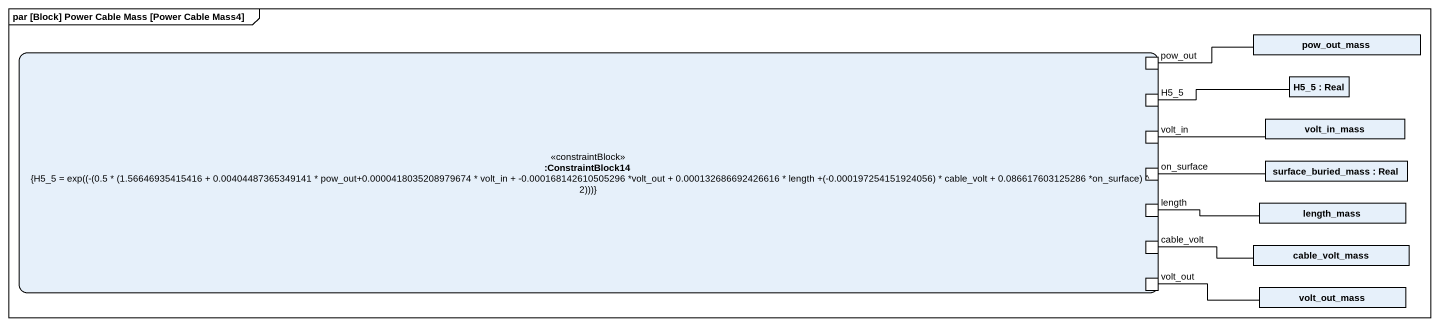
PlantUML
@startuml
mainframe par [Block] Power Cable Mass [Power Cable Mass4]
rectangle pow_out_mass
rectangle ":ConstraintBlock14\n{H5_5 = exp((-(0.5 * (1.56646935415416 + 0.00404487365349141 * pow_out+0.0000418035208979674 * volt_in + -0.000168142610505296 *volt_out + 0.000132686692426616 * length +(-0.000197254151924056) * cable_volt + 0.086617603125286 *on_surface) ^ 2)))}" as ConstraintBlock14 <<constraintBlock>> {
  port pow_out
  port "H5_5" as H5_5_2
  port volt_in
  port on_surface
  port length
  port cable_volt
  port volt_out
}
rectangle "H5_5 : Real" as H5_5
rectangle volt_in_mass
rectangle "surface_buried_mass : Real" as surface_buried_mass
rectangle length_mass
rectangle cable_volt_mass
rectangle volt_out_mass
pow_out -right- pow_out_mass
H5_5_2 -right- H5_5
volt_in -right- volt_in_mass
on_surface -right- surface_buried_mass
length -right- length_mass
cable_volt -right- cable_volt_mass
volt_out -right- volt_out_mass
@enduml
